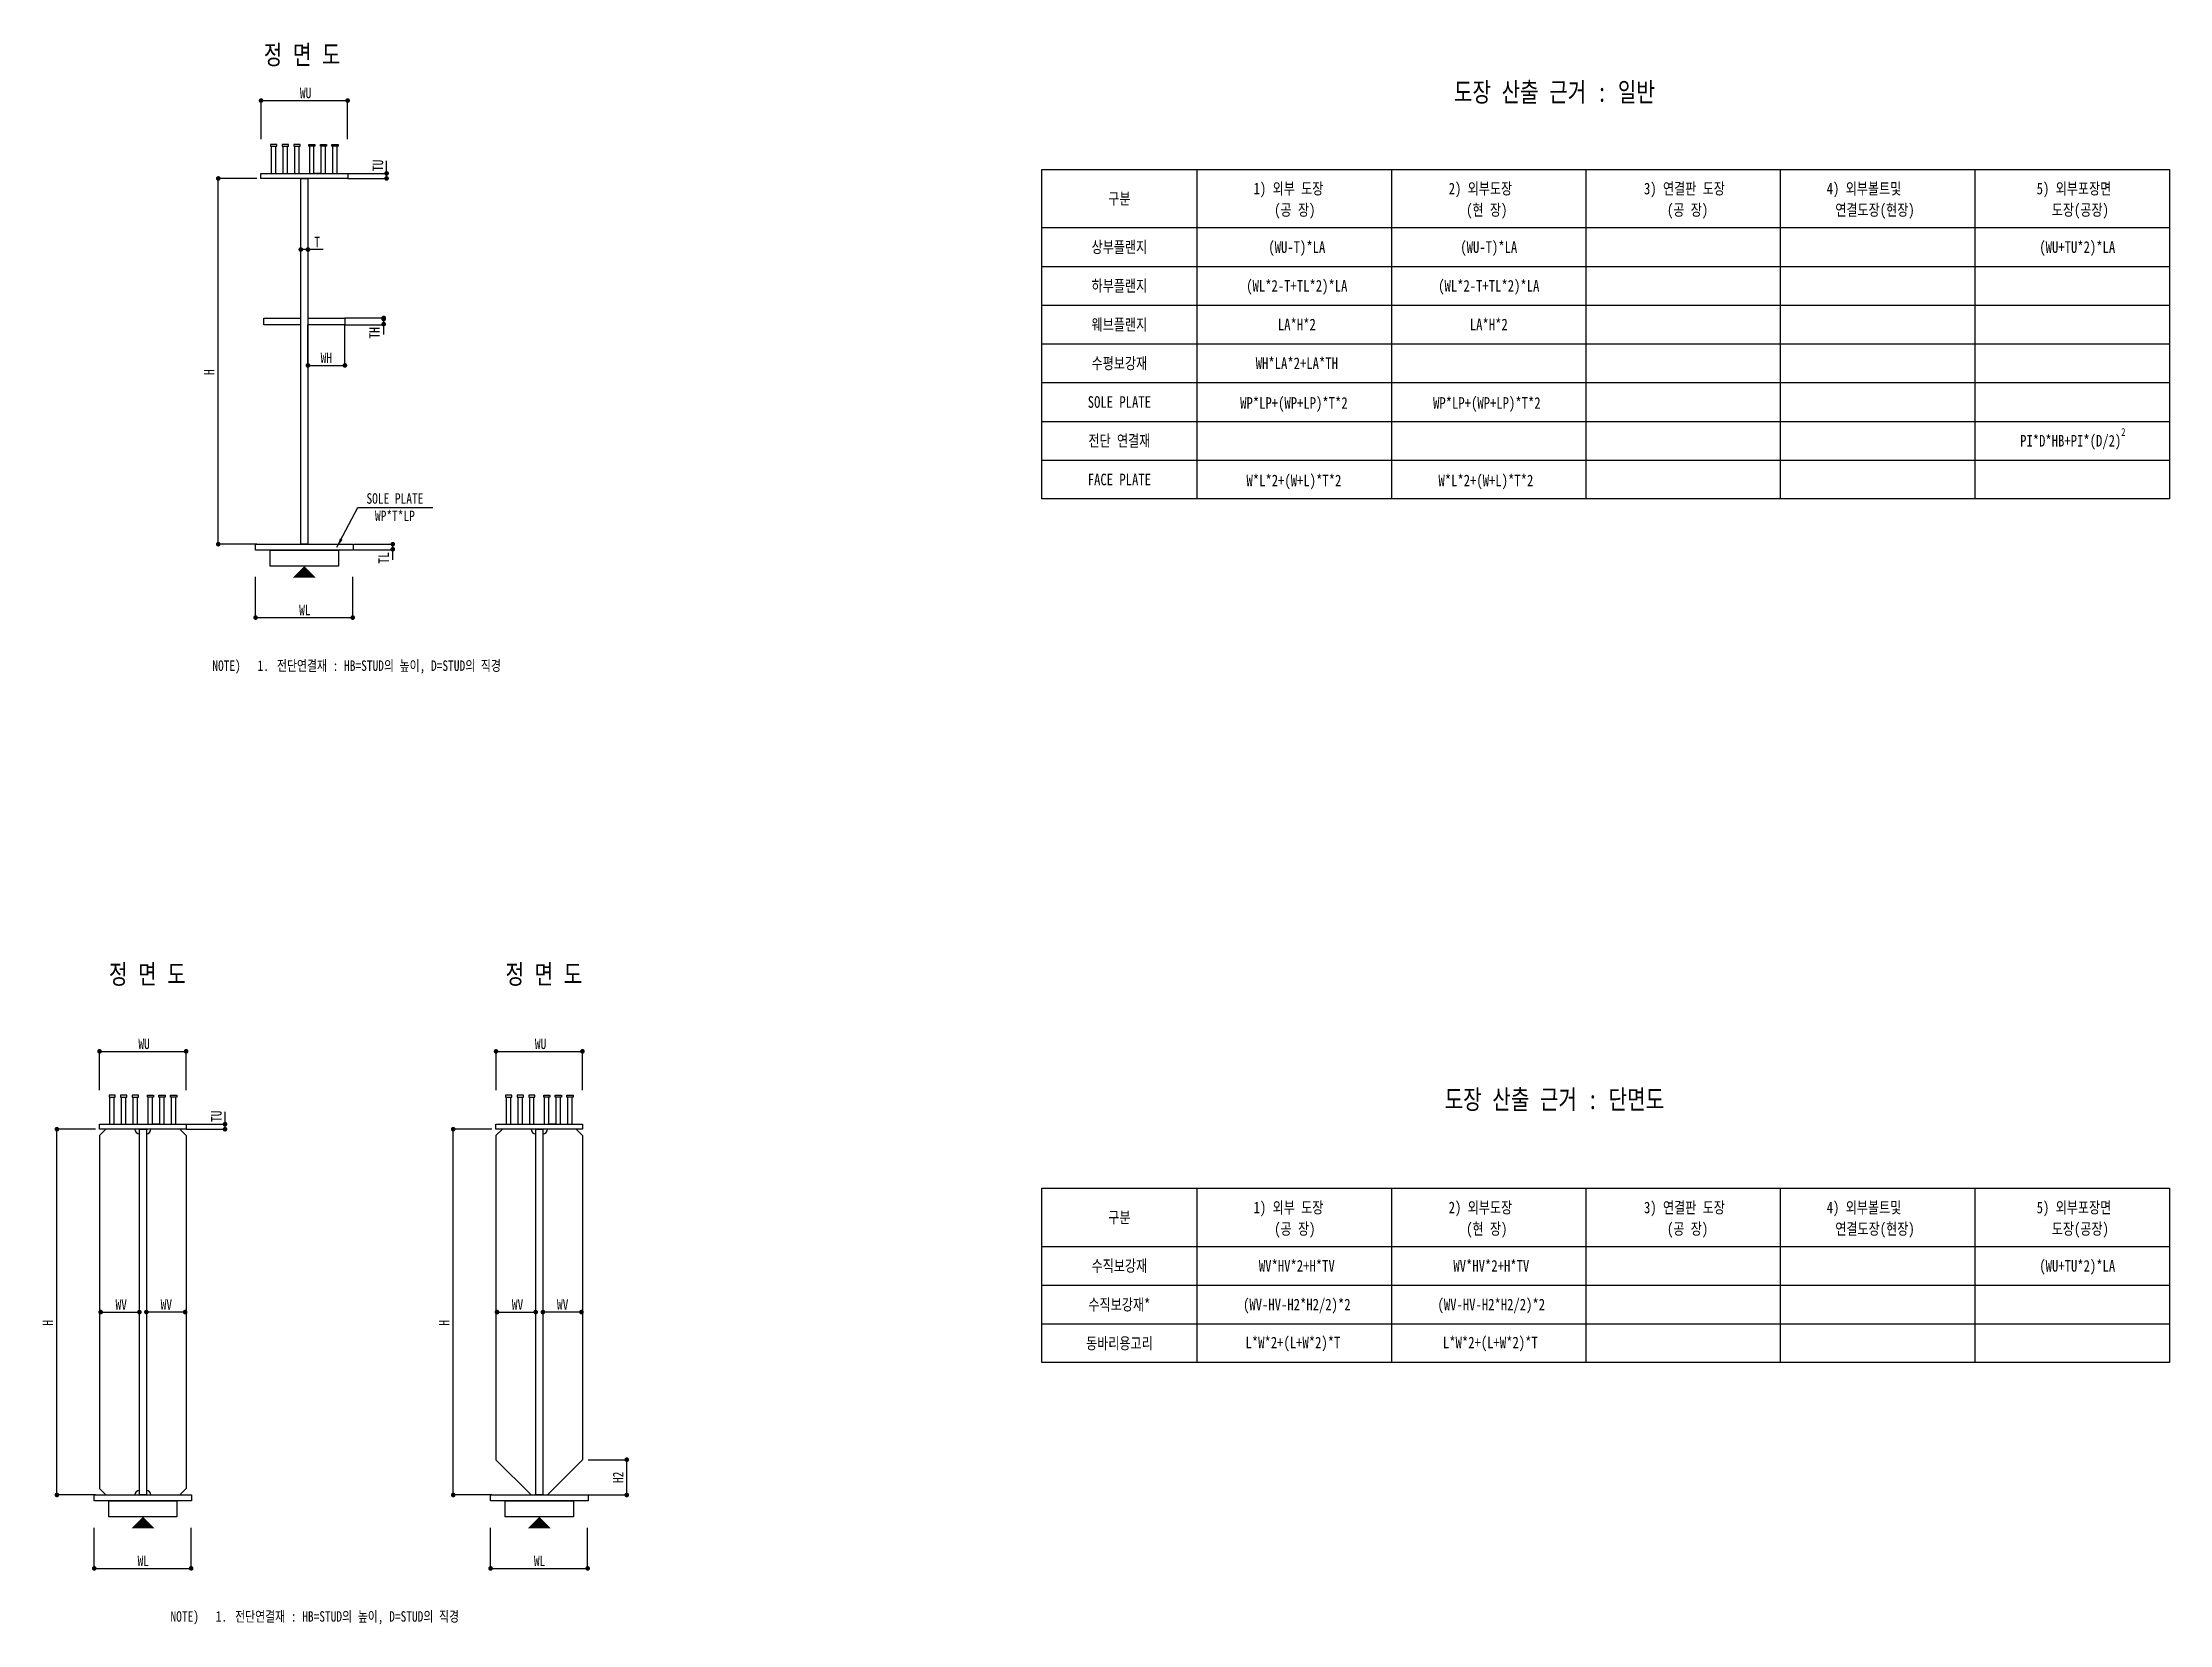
# Model space of a CAD drawing. Extents: x 4961 to 15941, y 2090 to 10256.
import ezdxf
from ezdxf.enums import TextEntityAlignment as Align

# ---------------------------------------------------------------- set-up
doc = ezdxf.new("R2010")
doc.units = 0
doc.header["$LTSCALE"] = 110
doc.header["$MEASUREMENT"] = 0
for name, color, linetype in [('DIMENSION', 1, 'CONTINUOUS'), ('MAINMEMBER', 4, 'CONTINUOUS'), ('MIDDLETITLE', 6, 'CONTINUOUS'), ('TABLE', 1, 'CONTINUOUS'), ('TABLEOUTLINE', 44, 'CONTINUOUS')]:
    doc.layers.add(name, color=color, linetype=linetype)

msp = doc.modelspace()

# ---------------------------------------------------------------- linework, layer by layer
at = {"layer": 'DIMENSION'}
for p, q in [((6089, 9756), (6089, 9966)), ((6089, 9956), (6536, 9956)), ((6536, 9756), (6536, 9966)), ((6068, 9554), (5858, 9554)), ((5868, 7666), (5868, 9554)), ((6537, 9580), (6747, 9580)), ((6537, 9554), (6747, 9554)), ((6737, 9554), (6737, 9645)), ((6409, 9187), (6294, 9187)), ((6331, 8589), (6331, 8799)), ((6522, 8834), (6732, 8834)), ((6522, 8799), (6732, 8799)), ((6522, 8589), (6522, 8799)), ((6722, 8816), (6722, 8828)), ((6722, 8749), (6722, 8816)), ((6331, 8589), (6522, 8589)), ((6481, 7650), (6589, 7855)), ((6589, 7855), (6975, 7855)), ((6068, 7666), (5858, 7666)), ((6569, 7666), (6779, 7666)), ((6569, 7637), (6779, 7637)), ((6769, 7654), (6769, 7666)), ((6769, 7586), (6769, 7654)), ((6061, 7287), (6061, 7497)), ((6562, 7287), (6562, 7497)), ((6061, 7287), (6562, 7287)), ((5255, 4848), (5255, 5058)), ((5702, 4848), (5702, 5058)), ((7302, 4848), (7302, 5058)), ((7748, 4848), (7748, 5058)), ((5255, 5048), (5702, 5048)), ((7302, 5048), (7748, 5048)), ((5903, 4646), (5903, 4736)), ((5235, 4646), (5025, 4646)), ((5035, 2758), (5035, 4646)), ((5703, 4672), (5913, 4672)), ((5703, 4646), (5913, 4646)), ((7281, 4646), (7071, 4646)), ((7081, 2758), (7081, 4646)), ((5261, 3702), (5461, 3702)), ((5697, 3702), (5497, 3702)), ((7307, 3702), (7507, 3702)), ((7743, 3702), (7544, 3702)), ((7777, 2940), (7987, 2940)), ((7977, 2758), (7977, 2940)), ((5235, 2758), (5025, 2758)), ((7281, 2758), (7071, 2758)), ((7777, 2758), (7987, 2758)), ((5228, 2379), (5228, 2589)), ((5728, 2379), (5728, 2589)), ((7274, 2379), (7274, 2589)), ((7775, 2379), (7775, 2589)), ((5228, 2379), (5728, 2379)), ((7274, 2379), (7775, 2379))]:
    msp.add_line(p, q, dxfattribs=at)
at = {"layer": 'DIMENSION', "const_width": 12}
for points in [[(6095, 9956, 1), (6083, 9956, 1)], [(6542, 9956, 1), (6530, 9956, 1)], [(5874, 9554, 1), (5862, 9554, 1)], [(6743, 9580, 1), (6731, 9580, 1)], [(6743, 9554, 1), (6731, 9554, 1)], [(6743, 9554, 1), (6731, 9554, 1)], [(6288, 9187, -1), (6300, 9187, -1)], [(6325, 9187, -1), (6337, 9187, -1)], [(6728, 8834, 1), (6716, 8834, 1)], [(6728, 8828, 1), (6716, 8828, 1)], [(6728, 8802, 1), (6716, 8802, 1)], [(6337, 8589, 1), (6325, 8589, 1)], [(6528, 8589, 1), (6516, 8589, 1)], [(5874, 7666, 1), (5862, 7666, 1)], [(6775, 7666, 1), (6763, 7666, 1)], [(6775, 7666, 1), (6763, 7666, 1)], [(6775, 7640, 1), (6763, 7640, 1)], [(6067, 7287, 1), (6055, 7287, 1)], [(6568, 7287, 1), (6556, 7287, 1)], [(5261, 5048, 1), (5249, 5048, 1)], [(5708, 5048, 1), (5696, 5048, 1)], [(7308, 5048, 1), (7296, 5048, 1)], [(7754, 5048, 1), (7742, 5048, 1)], [(5041, 4646, 1), (5029, 4646, 1)], [(5909, 4672, 1), (5897, 4672, 1)], [(5909, 4646, 1), (5897, 4646, 1)], [(5909, 4646, 1), (5897, 4646, 1)], [(7087, 4646, 1), (7075, 4646, 1)], [(5267, 3702, 1), (5255, 3702, 1)], [(5467, 3702, 1), (5455, 3702, 1)], [(5491, 3702, -1), (5503, 3702, -1)], [(5691, 3702, -1), (5703, 3702, -1)], [(7313, 3702, 1), (7301, 3702, 1)], [(7513, 3702, 1), (7501, 3702, 1)], [(7538, 3702, -1), (7550, 3702, -1)], [(7737, 3702, -1), (7749, 3702, -1)], [(7983, 2940, 1), (7971, 2940, 1)], [(5041, 2758, 1), (5029, 2758, 1)], [(7087, 2758, 1), (7075, 2758, 1)], [(7983, 2758, 1), (7971, 2758, 1)], [(7983, 2758, 1), (7971, 2758, 1)], [(5234, 2379, 1), (5222, 2379, 1)], [(5734, 2379, 1), (5722, 2379, 1)], [(7280, 2379, 1), (7268, 2379, 1)], [(7781, 2379, 1), (7769, 2379, 1)]]:
    msp.add_lwpolyline(points, format="xyb", close=True, dxfattribs=at)
at = {"layer": 'DIMENSION'}
msp.add_solid([(6481, 7650), (6510, 7689), (6481, 7650), (6496, 7696)], dxfattribs=at)
at = {"layer": 'MAINMEMBER'}
for p, q in [((6143, 9580), (6143, 9720)), ((6165, 9580), (6165, 9720)), ((6203, 9580), (6203, 9720)), ((6225, 9580), (6225, 9720)), ((6263, 9580), (6263, 9720)), ((6285, 9580), (6285, 9720)), ((6340, 9580), (6340, 9720)), ((6362, 9580), (6362, 9720)), ((6400, 9580), (6400, 9720)), ((6422, 9580), (6422, 9720)), ((6460, 9580), (6460, 9720)), ((6482, 9580), (6482, 9720)), ((5309, 4672), (5309, 4812)), ((5331, 4672), (5331, 4812)), ((5369, 4672), (5369, 4812)), ((5391, 4672), (5391, 4812)), ((5429, 4672), (5429, 4812)), ((5451, 4672), (5451, 4812)), ((5507, 4672), (5507, 4812)), ((5529, 4672), (5529, 4812)), ((5567, 4672), (5567, 4812)), ((5589, 4672), (5589, 4812)), ((5627, 4672), (5627, 4812)), ((5649, 4672), (5649, 4812)), ((7356, 4672), (7356, 4812)), ((7378, 4672), (7378, 4812)), ((7416, 4672), (7416, 4812)), ((7438, 4672), (7438, 4812)), ((7476, 4672), (7476, 4812)), ((7498, 4672), (7498, 4812)), ((7553, 4672), (7553, 4812)), ((7575, 4672), (7575, 4812)), ((7613, 4672), (7613, 4812)), ((7635, 4672), (7635, 4812)), ((7673, 4672), (7673, 4812)), ((7695, 4672), (7695, 4812))]:
    msp.add_line(p, q, dxfattribs=at)
at = {"layer": 'MAINMEMBER', "linetype": 'CONTINUOUS'}
for p, q in [((6225, 9580), (6263, 9580)), ((6400, 9580), (6362, 9580)), ((5255, 4613), (5288, 4646)), ((5255, 4613), (5255, 2791)), ((5391, 4672), (5429, 4672)), ((5567, 4672), (5529, 4672)), ((5703, 4613), (5670, 4646)), ((5703, 4613), (5703, 2791)), ((7301, 4613), (7335, 4646)), ((7301, 4613), (7301, 2940)), ((7438, 4672), (7476, 4672)), ((7613, 4672), (7575, 4672)), ((7749, 4613), (7716, 4646)), ((7749, 4613), (7749, 2940)), ((7484, 2758), (7301, 2940)), ((7567, 2758), (7749, 2940)), ((5255, 2791), (5288, 2758)), ((5703, 2791), (5670, 2758))]:
    msp.add_line(p, q, dxfattribs=at)
at = {"layer": 'MAINMEMBER'}
for points in [[(6138, 9720), (6170, 9720), (6170, 9730), (6138, 9730)], [(6198, 9720), (6230, 9720), (6230, 9730), (6198, 9730)], [(6258, 9720), (6290, 9720), (6290, 9730), (6258, 9730)], [(6367, 9720), (6335, 9720), (6335, 9730), (6367, 9730)], [(6427, 9720), (6395, 9720), (6395, 9730), (6427, 9730)], [(6487, 9720), (6455, 9720), (6455, 9730), (6487, 9730)], [(5304, 4812), (5336, 4812), (5336, 4822), (5304, 4822)], [(5364, 4812), (5396, 4812), (5396, 4822), (5364, 4822)], [(5424, 4812), (5456, 4812), (5456, 4822), (5424, 4822)], [(5534, 4812), (5502, 4812), (5502, 4822), (5534, 4822)], [(5594, 4812), (5562, 4812), (5562, 4822), (5594, 4822)], [(5654, 4812), (5622, 4812), (5622, 4822), (5654, 4822)], [(7351, 4812), (7383, 4812), (7383, 4822), (7351, 4822)], [(7411, 4812), (7443, 4812), (7443, 4822), (7411, 4822)], [(7471, 4812), (7503, 4812), (7503, 4822), (7471, 4822)], [(7580, 4812), (7548, 4812), (7548, 4822), (7580, 4822)], [(7640, 4812), (7608, 4812), (7608, 4822), (7640, 4822)], [(7700, 4812), (7668, 4812), (7668, 4822), (7700, 4822)]]:
    msp.add_lwpolyline(points, close=True, dxfattribs=at)
at = {"layer": 'MAINMEMBER', "linetype": 'CONTINUOUS'}
for points in [[(6088, 9580), (6537, 9580), (6537, 9554), (6088, 9554)], [(6294, 9554), (6331, 9554), (6331, 7666), (6294, 7666)], [(6061, 7666), (6564, 7666), (6564, 7636), (6061, 7636)], [(6136, 7636), (6489, 7636), (6489, 7553), (6136, 7553)], [(5255, 4672), (5703, 4672), (5703, 4646), (5255, 4646)], [(5461, 4646), (5497, 4646), (5497, 2758), (5461, 2758)], [(7301, 4672), (7749, 4672), (7749, 4646), (7301, 4646)], [(7507, 4646), (7544, 4646), (7544, 2758), (7507, 2758)], [(5227, 2758), (5730, 2758), (5730, 2728), (5227, 2728)], [(7274, 2758), (7777, 2758), (7777, 2728), (7274, 2728)], [(5303, 2728), (5655, 2728), (5655, 2645), (5303, 2645)], [(7349, 2728), (7702, 2728), (7702, 2645), (7349, 2645)]]:
    msp.add_lwpolyline(points, close=True, dxfattribs=at)
for points in [[(6294, 8799), (6103, 8799), (6103, 8832), (6294, 8832)], [(6331, 8832), (6522, 8832), (6522, 8799), (6331, 8799)]]:
    msp.add_lwpolyline(points, dxfattribs=at)
for centre, start, end in [((5461, 4646), 180, 270), ((5497, 4646), 270, 0), ((7507, 4646), 180, 270), ((7544, 4646), 270, 0), ((5461, 2758), 90, 180), ((5497, 2758), 0, 90)]:
    msp.add_arc(centre, 23.2, start, end, dxfattribs=at)
at = {"layer": 'MAINMEMBER'}
for points in [[(6312, 7553), (6372, 7493), (6252, 7493)], [(5479, 2645), (5539, 2585), (5419, 2585)], [(7525, 2645), (7585, 2585), (7465, 2585)]]:
    msp.add_solid(points, dxfattribs=at)
at = {"layer": 'TABLE'}
for p, q in [((10920, 9600), (10920, 7900)), ((11924, 9600), (11924, 7900)), ((12928, 9600), (12928, 7900)), ((13932, 9600), (13932, 7900)), ((14937, 9600), (14937, 7900)), ((10120, 9300), (15941, 9300)), ((10120, 9100), (15941, 9100)), ((10120, 8900), (15941, 8900)), ((10120, 8700), (15941, 8700)), ((10120, 8500), (15941, 8500)), ((10120, 8300), (15941, 8300)), ((10120, 8100), (15941, 8100)), ((10920, 4341), (10920, 3441)), ((11924, 4341), (11924, 3441)), ((12928, 4341), (12928, 3441)), ((13932, 4341), (13932, 3441)), ((14937, 4341), (14937, 3441)), ((10120, 4041), (15941, 4041)), ((10120, 3841), (15941, 3841)), ((10120, 3641), (15941, 3641))]:
    msp.add_line(p, q, dxfattribs=at)
at = {"layer": 'TABLEOUTLINE'}
for points in [[(10120, 9600), (15941, 9600), (15941, 7900), (10120, 7900)], [(10120, 4341), (15941, 4341), (15941, 3441), (10120, 3441)]]:
    msp.add_lwpolyline(points, close=True, dxfattribs=at)

# ---------------------------------------------------------------- texts
at = {"layer": 'DIMENSION', "color": 4, "width": 0.8}
for s, p in [('WU', (6319, 9968)), ('T', (6378, 9199)), ('WH', (6426, 8601)), ('SOLE PLATE', (6780, 7875)), ('WP*T*LP', (6780, 7785)), ('WL', (6315, 7299)), ('NOTE)', (5911, 7012)), ('WU', (5485, 5060)), ('WU', (7532, 5060)), ('WV', (5367, 3714)), ('WV', (5600, 3714)), ('WV', (7413, 3714)), ('WV', (7646, 3714)), ('WL', (5481, 2391)), ('WL', (7527, 2391)), ('NOTE)', (5695, 2104))]:
    msp.add_text(s, height=54, dxfattribs=at).set_placement(p, align=Align.CENTER)
for s, p in [('TU', (6719, 9621)), ('TH', (6702, 8757)), ('H', (5848, 8554)), ('TL', (6749, 7595)), ('TU', (5885, 4713)), ('H', (5015, 3646)), ('H', (7061, 3646)), ('H2', (7959, 2849))]:
    msp.add_text(s, height=54, rotation=90, dxfattribs=at).set_placement(p, align=Align.CENTER)
for s, p in [('1.', (6071, 7012)), ('전단연결재 : HB=STUD의 높이, D=STUD의 직경', (6171, 7012)), ('1.', (5855, 2104)), ('전단연결재 : HB=STUD의 높이, D=STUD의 직경', (5955, 2104))]:
    msp.add_text(s, height=54, dxfattribs=at).set_placement(p)
at = {"layer": 'MIDDLETITLE', "color": 6, "width": 0.8}
for s, p in [('정 면 도', (6301, 10143)), ('도장 산출 근거 : 일반', (12766, 9950)), ('정 면 도', (5502, 5396)), ('정 면 도', (7549, 5396)), ('도장 산출 근거 : 단면도', (12766, 4750))]:
    msp.add_text(s, height=100, dxfattribs=at).set_placement(p, align=Align.CENTER)
at = {"layer": 'TABLE', "color": 4, "width": 0.8}
for s, height, p in [('구분', 60, (10520, 9420)), ('1) 외부 도장', 60, (11393, 9472)), ('2) 외부도장', 60, (12384, 9472)), ('3) 연결판 도장', 60, (13437, 9472)), ('4) 외부볼트및', 60, (14364, 9472)), ('5) 외부포장면', 60, (15448, 9472)), ('  (공 장)', 60, (11393, 9362)), ('  (현 장)', 60, (12384, 9362)), (' (공 장)', 60, (13437, 9362)), ('  연결도장(현장)', 60, (14388, 9362)), ('  도장(공장)', 60, (15448, 9362)), ('상부플랜지', 60, (10520, 9170)), ('(WU-T)*LA', 60, (11436, 9170)), ('(WU-T)*LA', 60, (12427, 9170)), ('(WU+TU*2)*LA', 60, (15465, 9170)), ('하부플랜지', 60, (10520, 8970)), ('(WL*2-T+TL*2)*LA', 60, (11436, 8970)), ('(WL*2-T+TL*2)*LA', 60, (12427, 8970)), ('웨브플랜지', 60, (10520, 8770)), ('LA*H*2', 60, (11436, 8770)), ('LA*H*2', 60, (12427, 8770)), ('수평보강재', 60, (10520, 8570)), ('WH*LA*2+LA*TH', 60, (11436, 8570)), ('SOLE PLATE', 60, (10520, 8370)), ('WP*LP+(WP+LP)*T*2', 60, (11421, 8365)), ('WP*LP+(WP+LP)*T*2', 60, (12417, 8365)), ('전단 연결재', 60, (10520, 8170)), ('PI*D*HB+PI*(D/2)', 60, (15431, 8170)), ('2', 40, (15703, 8225)), ('FACE PLATE', 60, (10520, 7970)), ('W*L*2+(W+L)*T*2', 60, (11421, 7965)), ('W*L*2+(W+L)*T*2', 60, (12412, 7965)), ('구분', 60, (10520, 4161)), ('1) 외부 도장', 60, (11393, 4212)), ('2) 외부도장', 60, (12384, 4212)), ('3) 연결판 도장', 60, (13437, 4212)), ('4) 외부볼트및', 60, (14364, 4212)), ('5) 외부포장면', 60, (15448, 4212)), ('  (공 장)', 60, (11393, 4102)), ('  (현 장)', 60, (12384, 4102)), (' (공 장)', 60, (13437, 4102)), ('  연결도장(현장)', 60, (14388, 4102)), ('  도장(공장)', 60, (15448, 4102)), ('수직보강재', 60, (10520, 3911)), ('WV*HV*2+H*TV', 60, (11436, 3911)), ('WV*HV*2+H*TV', 60, (12440, 3911)), ('(WU+TU*2)*LA', 60, (15465, 3911)), ('수직보강재*', 60, (10520, 3711)), ('(WV-HV-H2*H2/2)*2', 60, (11436, 3711)), ('(WV-HV-H2*H2/2)*2', 60, (12440, 3711)), ('동바리용고리', 60, (10520, 3511)), ('L*W*2+(L+W*2)*T', 60, (11416, 3515)), ('L*W*2+(L+W*2)*T', 60, (12435, 3515))]:
    msp.add_text(s, height=height, dxfattribs=at).set_placement(p, align=Align.CENTER)

doc.saveas('drawing.dxf')
